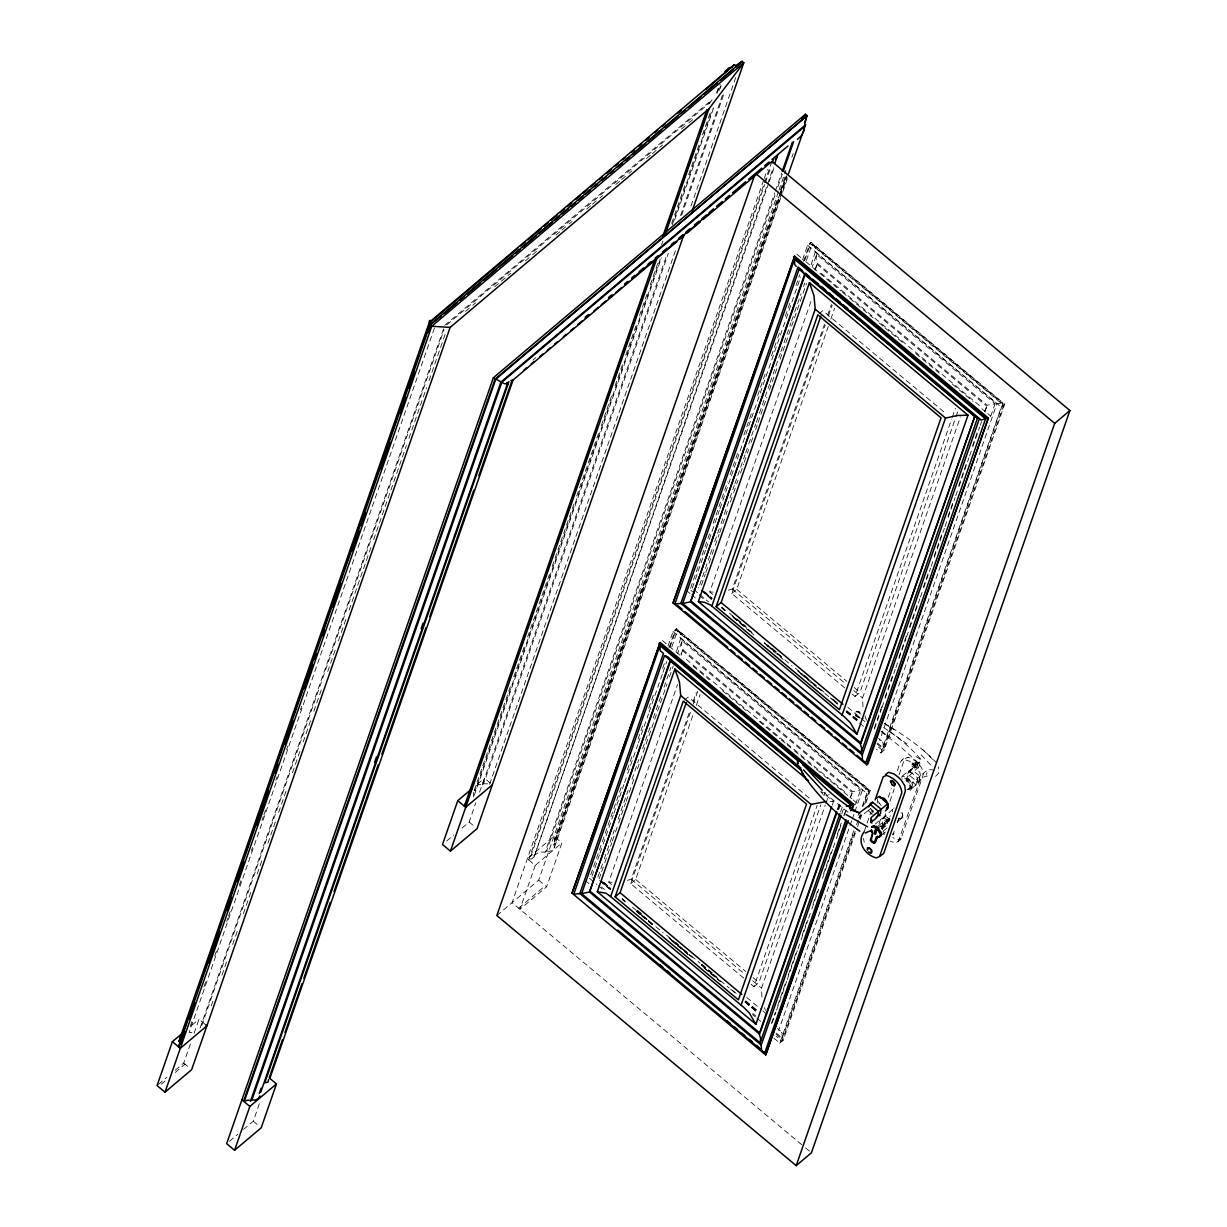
<?xml version="1.0" encoding="UTF-8"?>
<svg xmlns="http://www.w3.org/2000/svg" width="1227" height="1227" viewBox="0 0 1227 1227"><rect width="100%" height="100%" fill="white"/><g stroke="black" fill="none" stroke-linecap="round" stroke-linejoin="round"><path stroke-width="0.75" stroke-dasharray="5 3.75" d="M934.56 770.173L928.64 769.544L926.63 770.602L919.989 776.277L918.701 782.443L915.664 784.697L907.06 777.565L909.008 770.648L911.83 769.559L919.989 776.277L919.606 779.805L917.551 783.424L909.284 790.755M872.136 814.483L868.302 810.556L868.317 807.611M910.235 790.51L911.584 788.424L911.814 783.47L909.913 780.418L903.302 776.077L901.324 777.212M780.295 192.961L554.343 841.783L555.248 843.593L787.243 177.363M859.989 718.194L855.326 715.571L855.526 712.749L856.875 711.123L861.737 712.826M860.909 817.657L858.854 817.596L868.302 810.556L868.685 806.998M910.081 772.274L911.001 769.666L920.741 760.97L919.744 758.792L915.02 756.093M902.428 775.955L907.873 771.507L911.247 772.366L917.612 777.995L917.014 783.7L915.465 785.771M554.343 841.783L554.604 838.593L778.025 196.995M897.443 821.707L902.934 817.044L902.597 812.857M676.598 651.184L681.43 636.138L679.221 631.338L677.442 630.785L671.154 648.868M811.124 264.879L815.955 249.802L813.762 245.017L811.983 244.464L805.679 262.563M776.384 1033.18L782.274 1038.088L782.013 1032.935L777.565 1028.441M877.428 743.01L883.317 747.918L883.057 742.764L878.609 738.271M917.934 779.053L915.664 784.697M473.668 797.09L473.561 792.289M682.043 640.831L681.598 645.157L682.994 649.819L852.704 791.63L860.556 790.004L682.043 640.831L677.657 653.454M816.584 254.51L816.139 258.836L817.519 263.483L987.229 405.293L995.097 403.683L816.584 254.51L812.182 267.149M858.9 717.488L855.326 715.571L855.526 712.749M858.992 717.58L855.94 715.801L856.875 711.123M868.302 810.556L870.955 808.348M881.369 828.455L885.541 823.931A4.08 2.224 49.8 0 1 886.492 821.016L886.354 819.207L876.968 827.136M911.584 788.424L912.612 784.375L906.139 777.933M919.989 776.277L911.814 783.47M720.341 88.375L721.077 85.583M918.716 763.317L917.597 764.436L920.741 760.97L917.888 769.544L918.563 767.166L906.186 778.578M886.354 819.207L888.317 820.832L886.554 824.789L881.661 829.13M926.232 775.081L927.029 772.611M882.167 827.719L883.241 824.575L881.738 821.584L882.075 818.348L884.376 817.734L888.992 820.863M882.504 829.682L884.667 823.363L890.035 818.838M885.695 813.685L882.642 822.55L882.612 825.786L884.023 828.44M889.958 801.277L894.238 788.854M899.115 774.666L904.59 758.715L908.026 757.335C915.526 759.467 923.026 766.292 923.379 774.467L900.679 839.575L895.679 842.964L890.265 841.231M864.023 831.983L866.492 824.866M867.121 823.087L871.446 810.618M190.154 1026.493L192.041 1021.079M204.019 986.692L205.906 981.263M214.725 955.925L216.612 950.511M226.704 921.554L227.961 917.934M228.59 916.124L230.477 910.695M239.296 885.357L241.826 878.133M251.274 850.986L252.532 847.366M261.98 820.219L263.253 816.599M263.882 814.789L266.397 807.565M275.845 780.418L277.103 776.798M286.566 749.651L287.824 746.031M300.431 709.85L301.689 706.231M434.404 328.115L189.111 1032.49L194.832 1032.567M175.308 1070.159L183.728 1063.057L190.446 1043.763M194.111 1033.226L199.004 1019.192L205.615 1024.714M443.514 328.943L200.17 1027.766L202.854 1025.481M201.795 1025.389L444.067 329.695M211.259 1005.91L213.161 1000.48M221.964 975.174L227.01 960.71M232.67 944.453L237.701 929.989M243.375 913.716L251.55 890.219M257.225 873.946L262.256 859.483M267.915 843.225L276.106 819.728M278.621 812.489L286.796 788.992M292.471 772.719L300.646 749.222M303.176 741.998L311.351 718.501M313.867 711.261L322.057 687.764M327.716 671.491L335.907 647.994M338.422 640.77L346.597 617.273M349.128 610.034L371.152 546.767M373.668 539.543L406.398 445.539M408.928 438.315L426.551 387.701M429.067 380.477L446.061 331.658M243.467 1129.469L253.283 1121.187L260.001 1101.877M661.66 244.572L662.933 240.952M716.629 92.884L718.516 87.47M474.189 790.479L511.291 683.93M513.806 676.706L525.125 644.19M527.641 636.966L549.65 573.761M552.165 566.537L574.19 503.315M576.705 496.091L598.715 432.87M601.23 425.646L612.549 393.146M615.064 385.922L623.239 362.44M625.755 355.216L637.074 322.701M639.589 315.477L647.779 291.995M650.295 284.771L658.47 261.305M671.675 223.375L686.138 181.826M688.654 174.602L699.973 142.102M702.488 134.878L710.663 111.396M716.951 93.329L720.096 84.295M660.279 259.066L475.033 791.047L474.328 788.67M672.258 224.694L712.58 108.881M718.884 90.783L720.77 85.353M474.297 795.28L661.399 258.007M674.62 220.032L713.685 107.869M462.134 827.949L469.143 822.029L475.861 802.734M479.527 792.213L484.42 778.179L490.677 783.393M476.153 785.909L479.45 784.36L482.272 784.927L666.675 255.369M680.525 215.615L723.332 92.715M482.272 784.927L483.637 783.777L668.362 253.314M681.614 215.292L724.482 92.178M489.619 784.283L676.537 247.517M691.016 205.952L735.694 77.638M763.623 180.262L512.058 902.658L804.084 1146.662M764.252 178.467L767.412 169.418M771.875 161.458L528.653 859.882L529.926 858.823L764.712 184.571M765.341 182.762L771.016 166.504M529.926 858.823L531.414 859.115L534.098 856.845L773.47 167.133M534.098 856.845L768.623 183.39M769.252 181.581L774.298 167.087M535.263 865.403L519.987 909.268L546.628 886.784L561.905 842.918L553.975 836.293L527.334 858.793L535.263 865.403L561.905 842.918M533.73 855.602L539.435 852.044L545.156 852.121L774.712 192.884M775.341 191.09L781.63 173.022M545.156 852.121L546.628 850.863L775.357 194.035M777.887 186.811L782.289 174.142M496.843 915.511L538.699 880.158L778.317 192.072M778.946 190.262L785.878 170.354M780.541 189.771L785.571 175.308M791.86 157.24L793.133 153.62M780.633 191.657L785.955 176.703M555.156 840.265L786.492 175.921M546.628 850.863L549.451 851.446L552.748 849.897L554.573 847.121L553.868 844.759L786.737 176.028M554.573 847.121L782.059 193.881M782.688 192.072L787.734 177.593M668.009 646.031L673.056 631.568L676.476 628.669L870.188 790.525L865.771 803.194M802.565 259.649L807.581 245.231L811.016 242.348L1004.714 404.204L884.284 750.034L880.863 752.933L876.461 749.252M669.037 647.733L675.341 629.635L869.038 791.492L864.007 805.97M803.593 261.32L809.866 243.314L1003.579 405.171L883.133 751.001L877.274 746.093M590.8 874.728L621.66 786.078M627.334 769.789L632.38 755.326M638.04 739.037L643.086 724.559M648.761 708.286L653.792 693.807M662.626 668.47L664.513 663.04M670.187 646.767L676.476 628.669M690.586 588.178L710.648 530.539M713.163 523.331L727.596 481.904M730.096 474.711L738.255 451.291M743.899 435.079L752.044 411.658M757.703 395.447L765.847 372.042M771.492 355.83L777.136 339.618M777.765 337.808L779.651 332.41M785.295 316.198L790.311 301.781M795.955 285.569L799.728 274.771M804.743 260.354L811.016 242.348M599.389 854.943L591.199 878.44L593.485 877.581M600.018 853.133L602.534 845.909M603.163 844.099L613.239 815.173M613.868 813.363L623.945 784.436M624.574 782.627L627.089 775.403M627.718 773.593L637.795 744.666M638.423 742.856L648.485 713.945M649.114 712.135L662.335 674.175M662.963 672.365L666.752 661.522M692.258 588.27L694.773 581.031M695.402 579.221L705.479 550.279M706.123 548.469L708.639 541.23M709.267 539.42L719.344 510.463M719.973 508.653L800.633 277.026M597.963 876.968L603.638 860.71M604.267 858.9L614.328 830.004M618.101 819.176L628.163 790.265M631.936 779.436L638.853 759.559M642.626 748.731L650.801 725.249M653.316 718.025L661.506 694.543M664.022 687.319L670.939 667.442M699.651 584.988L709.727 556.061M710.356 554.251L712.243 548.822M714.758 541.582L720.433 525.309M721.062 523.5L723.577 516.26M724.206 514.466L734.283 485.524M734.912 483.714L744.988 454.772M745.617 452.962L748.148 445.738M748.777 443.929L755.694 424.036M756.323 422.226L758.853 414.987M759.482 413.177L769.559 384.25M770.188 382.441L780.265 353.499M780.893 351.689L783.409 344.45M784.038 342.64L790.97 322.747M791.599 320.937L794.114 313.713M794.743 311.903L801.047 293.82M803.562 286.581L804.82 282.962M599.159 878.869L601.031 873.471M601.659 871.661L604.175 864.452M604.804 862.642L611.706 842.811M612.334 841.001L614.85 833.793M615.479 831.983L617.994 824.774M618.623 822.964L625.525 803.133M626.153 801.338L628.669 794.114M629.298 792.32L634.942 776.093M637.457 768.869L666.982 684.114M669.482 676.905L673.255 666.077M701.461 585.095L705.234 574.251M705.862 572.457L708.378 565.218M709.007 563.423L711.522 556.199M712.151 554.389L714.666 547.165M715.295 545.355L719.068 534.512M719.697 532.702L722.212 525.478M722.841 523.668L725.356 516.444M725.985 514.65L727.243 511.03M730.402 501.996L732.918 494.772M733.547 492.963L736.062 485.739M736.691 483.929L737.948 480.324M740.464 473.101L743.608 464.067M744.237 462.257L746.752 455.033M747.381 453.223L748.639 449.603M751.154 442.38L753.041 436.965M755.556 429.741L757.442 424.312M758.071 422.517L766.875 397.226M769.406 390.002L777.581 366.505M780.096 359.281L806.522 283.406M680.97 654.068L682.994 649.819L681.108 655.233M814.866 269.557L817.519 263.483L815.004 270.722M611.675 884.59L608.745 882.136L677.549 684.528M712.734 594.42L709.789 591.966L811.43 300.078M627.273 880.342L631.215 879.253L689.988 710.479M693.117 701.507L696.23 692.534M728.317 590.172L732.258 589.083L824.483 324.265M827.611 315.262L831.385 304.449M743.715 978.103L630.724 883.685L690.74 711.323M693.24 704.145L698.869 687.979M844.759 687.933L731.767 593.515L825.25 325.078M828.394 316.075L832.151 305.262M630.724 883.685L635.678 879.498L693.822 712.534M696.322 705.356L700.065 694.574M731.767 593.515L736.721 589.328L828.317 326.305M830.832 319.097L834.59 308.284M751.062 984.223L753.991 986.677L817.136 805.341M852.105 694.053L855.035 696.507L951.646 419.067M952.275 417.272L955.419 408.269M753.991 986.677L758.946 982.505L820.832 804.759M823.961 795.786L825.204 792.197M855.035 696.507L859.989 692.335L955.342 418.499M955.971 416.689L957.858 411.29M761.936 997.03L761.522 988.149L825.296 805.004M825.924 803.21L829.053 794.237M862.995 706.859L862.566 697.979L960.434 416.935M832.213 805.111L833.47 801.522L821.722 791.706M837.243 809.789L839.13 804.36M838.01 809.145L839.897 803.716M838.624 809.851L840.51 804.452M840.541 811.998L843.056 804.789M841.722 813.915L844.237 806.691M771.4 1023.563L775.173 1012.72M777.688 1005.496L785.863 981.999M788.394 974.775L796.568 951.278M802.228 935.02L807.259 920.572M812.934 904.299L817.964 889.851M823.624 873.578L831.799 850.096M837.474 833.823L841.247 822.995M843.762 815.756L846.277 808.532M850.05 797.688L852.704 791.63L850.817 797.044M874.33 727.964L882.52 704.451M885.05 697.212L893.241 673.7M898.9 657.411L907.09 633.899M909.621 626.66L917.796 603.132M923.471 586.859L928.517 572.38M934.176 556.107L942.367 532.579M948.042 516.306L953.088 501.828M958.747 485.539L966.937 462.027M972.612 445.738L977.658 431.275M984.591 411.367L987.229 405.293L985.342 410.723M772.151 1022.919L775.939 1012.076M776.568 1010.266L786.63 981.355M787.259 979.545L797.335 950.634M797.964 948.839L800.479 941.6M801.108 939.805L808.026 919.928M808.654 918.118L811.17 910.894M811.799 909.084L818.716 889.207M822.504 878.363L832.566 849.452M833.194 847.642L835.71 840.418M836.339 838.608L841.998 822.351M844.529 815.111L846.415 809.697M874.468 729.129L881.4 709.237M882.029 707.427L884.544 700.188M885.173 698.378L895.25 669.436M895.879 667.626L898.409 660.387M899.038 658.577L905.971 638.684M906.6 636.874L909.115 629.635M909.744 627.825L919.821 598.883M920.449 597.074L922.98 589.834M923.609 588.024L930.541 568.116M931.17 566.307L933.686 559.083M934.314 557.273L944.391 528.316M945.02 526.506L947.551 519.282M948.18 517.472L955.112 497.564M955.741 495.754L958.256 488.515M958.885 486.705L968.962 457.763M969.591 455.953L972.121 448.714M972.75 446.904L979.667 427.011M980.312 425.202L981.569 421.582M855.541 804.437L860.556 790.004M990.695 416.321L995.097 403.683M851.676 820.802L778.716 1030.327L780.495 1030.879M852.305 819.007L854.191 813.578M854.82 811.783L862.382 790.096L866.968 788.992L868.517 790.433L862.842 806.706M883.317 747.918L1002.98 403.116L996.907 403.775L879.759 740.172L881.538 740.725M773.946 1038.195L779.805 1043.103L854.161 829.605M862.351 806.093L866.753 793.424L870.188 790.525M880.863 752.933L1001.293 407.088L1004.714 404.204M782.274 1038.088L854.038 832.013M856.553 824.789L858.44 819.36M859.069 817.55L860.326 813.93M855.173 831.293L782.09 1041.171L776.231 1036.263M859.59 818.639L860.848 815.019M779.805 1043.103L783.24 1040.205L856.952 828.516M857.581 826.722L859.467 821.292M860.096 819.483L861.998 814.053M871.799 813.716L873.026 810.157M878.961 823.992L881.446 816.875M888.256 797.305L891.354 788.409M897.535 770.633C898.931 765.234 900.986 757.182 908.026 757.335M900.679 839.575L901.109 838.348L897.673 839.835L892.811 837.596M906.814 789.728L909.606 788.93L910.48 786.507L909.207 782.933L906.354 779.682L901.998 778.854M897.182 822.826L898.87 818.194L899.759 818.47A6.426 3.497 49.8 0 0 901.324 818.44L902.658 817.121L902.673 814.881A6.426 3.497 49.8 0 0 901.922 812.872M897.397 822.519L899.253 817.535L902.934 817.044M892.458 834.651A3.436 1.871 49.8 0 0 893.44 834.529L893.977 833.332M910.603 769.406L907.443 773.823M912.443 768.301L910.112 772.013L909.728 775.587L917.888 782.259L924.759 776.538L927.275 776.077M858.041 815.418L859.391 812.78M909.606 788.93L911.063 786.875L909.038 781.354L906.339 778.838L902.934 778.255M709.068 103.835L712.596 99.172M916.891 767.396L917.136 765.541L915.127 762.811A3.313 1.794 49.8 0 0 912.228 763.056L914.33 766.982L916.891 767.396L917.719 765.709L916.554 762.642L912.566 762.396M893.44 834.529L894.161 831.154M892.612 809.375L883.087 817.857L884.667 823.363M898.179 841.875L920.572 778.393L920.051 772.949L916.155 766.89A30.414 16.549 49.8 0 0 909.268 761.139L903.854 759.406L901.354 760.51M908.778 789.621L909.974 787.903L909.698 785.403L905.909 780.203M911.799 764.068L914.437 762.949L916.676 766.016A2.577 1.396 49.8 0 1 914.008 766.215L913.103 765.05A2.577 1.396 49.8 0 1 913.026 762.979M444.772 325.324L711.123 100.415M446.781 324.848L709.866 102.685M465.462 311.443L471.306 306.52M472.763 305.278L475.693 302.824M494.665 286.796L510.723 273.238M525.325 260.906L531.168 255.968M532.625 254.741L538.469 249.802M555.984 235.017L560.356 231.32M561.828 230.078L567.656 225.155M569.113 223.912L572.043 221.458M586.644 209.127L591.015 205.43M592.472 204.188L598.316 199.265M599.773 198.038L602.702 195.568M615.831 184.464L620.218 180.768M621.675 179.541L627.518 174.602M628.976 173.375L631.89 170.906M646.491 158.574L650.877 154.878M652.335 153.651L658.178 148.712M659.635 147.485L662.549 145.016M681.537 128.988L687.365 124.065M688.838 122.823L694.666 117.899M532.963 360.032L535.892 357.563M819.038 313.79L822.75 310.661L946.017 413.652M191.995 1025.112L199.004 1019.192M477.41 784.099L484.42 778.179M158.482 1084.377L166.903 1077.26M446.72 840.97L453.729 835.05M161.212 1084.285L165.415 1080.742M175.231 1072.444L185.047 1064.162M684.513 700.111L688.224 696.982L811.476 799.989M554.604 838.593L555.647 837.688M553.868 844.759L555.248 843.593M229.449 1141.309L237.854 1134.208M518.668 908.164L545.309 885.679M887.781 817.995L889.744 819.621L887.474 824.375L886.968 822.734A4.08 2.224 49.8 0 1 887.919 819.82L887.781 817.995L890.465 815.725M877.09 828.946L886.492 821.016M886.906 820.464L889.59 818.194M880.572 826.829L883.241 824.575M881.599 826.492L888.317 820.832M881.339 827.151L886.707 822.611M882.366 826.584L887.734 822.059M915.066 767.918A2.577 1.396 49.8 0 0 914.084 764.314A2.577 1.396 49.8 0 0 911.738 765.234A2.577 1.396 49.8 0 0 915.066 767.918L916.14 767.013M883.103 831.2L887.136 827.811M881.385 835.234L885.296 831.952M875.188 824.115L882.075 818.348M935.603 776.292L938.67 773.163L938.44 766.829M881.845 828.838L886.032 825.587L885.281 824.958M898.425 818.716L901.922 818.087L901.078 812.795M900.664 819.007L901.968 818.102M883.501 817.136L885.802 816.522L890.419 819.651M884.882 834.084L883.394 834.222M487.61 783.823L483.637 783.777M892.52 834.084L893.21 833.639A2.577 1.396 49.8 0 0 893.333 833.01M908.026 788.854L910.25 788.47M709.789 591.966L713.102 592.12M830.158 801.384L833.47 801.522M608.745 882.136L612.058 882.29M856.078 711.445L859.652 712.166M855.326 715.571L863.854 718.731M884.33 723.409C903.195 734.452 921.477 746.86 936.538 762.857M883.578 727.58C897.612 736.43 911.14 747.979 921.753 760.326M856.768 711.599L861.492 714.405M884.483 723.7L894.084 729.559M881.477 731.553L890.633 737.55M881.17 731.583L901.891 747.949L917.873 762.534L919.054 765.587M884.836 833.01L883.271 831.707M889.253 731.154L907.06 743.899M847.934 812.243L822.059 790.924M813.762 245.017L1002.98 403.116M811.983 244.464L1003.042 404.112M807.581 245.231L1001.293 407.088M815.526 252.225L996.907 403.775M816.768 264.127L986.477 405.938M979.422 405.554L820.848 273.054L822.136 275.799M796.937 254.234L804.268 260.369M805.74 261.596L811.614 266.504M813.072 267.716L840.955 291.014M842.428 292.241L848.286 297.149M849.759 298.376L873.241 317.992M879.115 322.9L883.517 326.581M884.974 327.808L902.581 342.517M915.802 353.56L939.268 373.177M952.474 384.22L973.026 401.382M981.83 408.729L986.232 412.41M987.704 413.637L990.634 416.091M736.721 589.328L846.783 681.292M854.115 687.427L859.989 692.335M732.258 589.083L845.004 683.301M853.777 690.632L862.566 697.979M847.811 707.289L865.418 722.013M703.5 590.939L712.273 598.27M737.151 619.052L745.924 626.399M772.258 648.393L776.645 652.074M804.437 675.295L810.295 680.187M833.7 699.743L838.087 703.408M846.875 710.74L858.578 720.525M704.589 592.38L711.905 598.485M729.467 613.163L745.556 626.614M767.504 644.957L776.292 652.289M777.749 653.516L782.136 657.181M795.311 668.178L811.4 681.629M812.872 682.856L818.716 687.749M820.188 688.976L824.575 692.642M831.891 698.746L837.75 703.638M846.523 710.97L858.225 720.755M701.246 590.064L711.507 598.638M721.767 607.212L726.169 610.893M732.028 615.785L746.691 628.04M748.148 629.252L754.022 634.16M764.283 642.733L776.001 652.534M777.473 653.761L783.332 658.654M784.805 659.881L792.136 666M797.995 670.908L828.777 696.629M830.234 697.856L837.566 703.976M846.369 711.323L859.56 722.35M704.191 592.81L711.507 598.914M721.752 607.472L724.682 609.926M733.455 617.258L739.314 622.15M740.771 623.362L746.63 628.255M748.087 629.482L753.945 634.374M764.176 642.933L775.878 652.703M777.351 653.93L783.194 658.822M797.826 671.046L821.231 690.602M834.406 701.614L837.335 704.053M846.109 711.384L859.283 722.396M711.553 599.604L698.316 587.61M721.798 608.163L724.712 610.617M733.04 617.334L749.59 631.384M751.047 632.611L753.976 635.049M766.86 645.601L783.225 659.497M800.679 673.853L819.789 690.049M846.124 712.059L863.9 726.675M693.715 589.497L698.132 593.193M699.605 594.42L708.424 601.782M699.39 595.54L703.792 599.221M876.952 743.915L884.284 750.034M690.908 590.371L695.31 594.052M687.151 591.077L690.095 593.531M691.553 594.758L695.954 598.439M679.221 631.338L868.44 789.436M677.442 630.785L868.517 790.433M673.056 631.568L866.753 793.424M681 638.546L862.382 790.096M682.227 650.463L851.937 792.274M686.307 659.39L844.882 791.89M662.396 640.555L680.003 655.279M693.209 666.307L709.359 679.804M722.565 690.832L746.047 710.448M759.252 721.491L779.789 738.654M781.262 739.881L785.663 743.562M787.136 744.789L792.995 749.697M794.467 750.924L815.019 768.087M816.476 769.314L822.351 774.222M823.823 775.449L851.707 798.746M853.164 799.973L856.109 802.427M635.678 879.498L745.725 971.462M753.071 977.597L758.946 982.505M631.215 879.253L743.945 973.456M752.734 980.802L761.522 988.149M746.752 997.459L761.446 1009.729M762.903 1010.956L767.32 1014.637M603.914 882.336L609.758 887.213M637.565 910.449L641.951 914.115M675.602 942.229L678.531 944.683M701.936 964.238L715.096 975.235M745.817 1000.91L757.534 1010.695M602.074 881.323L610.862 888.655M637.196 910.664L645.969 917.995M666.46 935.112L682.565 948.563M684.022 949.79L689.881 954.683M691.338 955.91L700.111 963.241M701.583 964.468L711.829 973.026M713.286 974.238L717.672 977.919M732.304 990.143L736.691 993.809M745.479 1001.14L757.182 1010.925M603.132 882.688L610.463 888.808M622.196 898.609L625.126 901.047M632.457 907.182L647.104 919.422M648.577 920.649L654.436 925.557M655.908 926.768L663.24 932.903M669.098 937.796L691.077 956.17M701.338 964.744L711.599 973.318M713.071 974.545L718.93 979.437M720.402 980.664L729.191 988.011M730.663 989.238L736.522 994.146M745.31 1001.493L757.044 1011.293M603.147 882.98L610.463 889.084M622.166 898.87L625.095 901.308M636.798 911.094L647.043 919.652M648.5 920.863L654.359 925.756M668.991 937.98L692.396 957.551M701.169 964.882L720.188 980.772M745.065 1001.554L758.225 1012.551M599.65 880.48L609.942 889.069M636.414 911.186L646.706 919.79M648.178 921.017L652.58 924.698M670.233 939.453L676.108 944.361M677.58 945.588L687.872 954.192M704.037 967.704L720.218 981.217M745.203 1002.106L756.967 1011.922M600.264 881.216L610.509 889.774M622.212 899.56L625.126 901.998M636.828 911.784L639.758 914.222M641.215 915.449L647.074 920.327M648.531 921.554L654.39 926.446M671.936 941.109L676.322 944.775M677.795 946.002L690.954 956.999M704.114 967.996L720.203 981.447M745.08 1002.229L758.24 1013.226M601.491 887.044L604.436 889.498M752.872 1013.533L755.817 1015.987M589.527 878.348L596.874 884.483M598.331 885.71L602.733 889.391M752.412 1014.453L755.357 1016.907M756.829 1018.134L761.231 1021.815M775.893 1034.07L783.24 1040.205M586.107 881.247L589.037 883.701M469.143 822.029L474.435 826.446M538.699 880.158L546.628 886.784M805.556 1147.889L811.415 1152.797M183.728 1063.057L189.004 1067.475M253.283 1121.187L258.56 1125.588M922.903 749.758L933.839 760.464M870.403 808.516L874.253 812.443M921.155 754.774L932.689 767.289M820.74 791.66L823.225 794.482M881.262 805.587L877.704 800.878L879.284 803.608M864.974 715.924L866.507 720.295M764.436 1007.551L765.449 1010.465M864.253 842.274L863.471 838.44M892.443 809.989L892.52 811.737M877.566 799.114L877.581 802.857M893.747 808.24A6.426 3.497 49.8 0 1 894.13 807.995"/><path stroke-width="1.5" d="M880.127 797.964L880.296 797.182L884.207 798.516L886.385 800.74L888.271 806.231L887.075 807.933M885.388 810.94L887.627 808.654L887.949 803.639L879.299 796.338L876.661 798.041M800.602 269.618L799.068 269.296L682.687 603.485L861.216 752.657L977.658 417.563M887.627 808.654L887.949 803.639L882.228 798.117M797.32 761.89L798.025 763.961L797.657 760.771L799.605 759.866C816.246 780.633 836.124 800.234 859.283 813.087M659.942 645.571L660.203 650.739L663.5 653.331L579.834 893.563L573.776 894.222L659.942 645.571L798.087 761.016M850.679 310.998L979.407 418.56L862.259 754.942L862.504 760.111L865.802 762.703L985.542 418.898L794.482 259.25L794.728 264.403L796.246 266.443M841.093 815.725L761.215 1045.113L761.461 1050.281L762.979 1052.321L764.758 1052.873L845.97 819.682M760.157 1042.827L760.602 1038.502L759.222 1033.84L589.512 892.029L581.644 893.655L760.157 1042.827L839.912 813.808M861.216 752.657L861.661 748.332L860.265 743.685L690.556 601.874L682.687 603.485M870.802 821.891L871.584 819.437M864.023 831.983C856.001 842.443 865.618 855.204 876.277 857.903L879.575 856.523L901.814 792.688C901.431 784.436 894.008 777.995 886.63 775.403L883.195 776.783L875.158 799.927M182.179 1033.41L172.363 1041.692L157.087 1085.558L165.016 1092.183L191.642 1069.683L450.14 327.394L708.93 108.866L743.792 62.746L742.105 61.35L430.048 324.864L178.605 1046.907L179.909 1042.812L179.019 1041.002L429.312 322.272L733.93 65.031L736.292 65.2L742.105 61.35M179.019 1041.002L180.4 1039.852L191.09 1009.131M198.651 987.428L215.645 938.64M216.903 935.02L221.305 922.367M226.964 906.109L240.185 868.149M245.231 853.685L263.483 801.277M264.741 797.657L267.885 788.624M274.802 768.746L288.023 730.786M293.054 716.323L314.465 654.881M322.64 631.384L337.118 589.819M340.891 578.975L361.658 519.328M370.477 494.021L384.956 452.456M388.729 441.613L396.904 418.116M398.79 412.686L409.496 381.965M418.3 356.658L430.263 322.318L517.763 248.437M180.292 1044.208L184.694 1031.57M189.111 1018.916L194.771 1002.643M208.621 962.888L219.311 932.167M226.872 910.48L231.274 897.827M236.934 881.553L243.866 861.676M256.443 825.526L268.406 791.2M274.695 773.117L277.839 764.084M284.771 744.206L292.946 720.709M304.281 688.178L312.456 664.681M314.342 659.267L316.244 653.838M322.532 635.77L324.419 630.341M332.594 606.844L340.784 583.362M352.118 550.831L359.036 530.938M360.922 525.524L365.324 512.871M380.431 469.496L389.879 442.395M399.941 413.468L405.6 397.211M408.76 388.177L414.419 371.904M428.269 332.149L430.156 326.719M165.016 1092.183L431.72 326.275L743.792 62.746L692.12 211.136M804.575 122.884L807.09 115.645L805.418 114.249L493.361 377.778L226.642 1143.671L234.572 1150.297L261.213 1127.797L276.474 1083.932L269.863 1078.41L513.085 379.987L676.844 241.719M244.648 1100.328L495.769 379.22L807.09 115.645L495.033 379.174L243.59 1101.217L248.468 1100.098L250.615 1100.834L251.995 1099.668L501.858 382.149L803.731 127.225L805.541 124.847L804.651 123.697L806.292 118.697L805.71 117.485M250.615 1100.834L500.907 382.088L805.541 124.847L788.516 173.728M234.572 1150.297L249.848 1106.432L276.474 1083.932M259.234 1093.564L261.121 1088.134M374.542 762.442L376.428 757.013M421.168 628.531L423.054 623.117M260.707 1092.321L507.886 382.517L506.858 382.456L507.901 383.882L504.358 383.668L493.361 377.778M508.944 381.582L264.802 1082.705L268.007 1082.183L268.606 1079.484M269.234 1077.674L282.455 1039.714M284.971 1032.49L301.965 983.686M303.851 978.256L330.293 902.336M334.066 891.492L378.131 764.958M381.904 754.114L425.968 627.58M429.741 616.736L473.806 490.202M478.852 475.739L511.582 381.75M471.797 788.823L457.778 800.664L442.502 844.529L450.432 851.155L477.073 828.654L683.914 234.664M654.052 261.566L464.389 806.185L465.662 805.127L465.294 803.869M662.871 236.228L706.982 109.571M466.291 803.317L476.996 772.581M479.512 765.357L502.165 700.28M509.098 680.387L524.834 635.203M527.349 627.979L550.018 562.902M556.935 543.009L573.929 494.205M575.187 490.601L597.227 427.333M604.773 405.631L621.767 356.827M623.025 353.207L631.215 329.71M633.101 324.296L646.322 286.336M652.611 268.253L654.497 262.839M663.945 235.722L669.62 219.449M670.878 215.829L679.052 192.332M680.939 186.918L694.16 148.958M699.191 134.495L706.123 114.602M450.432 851.155L656.629 259.05M666.077 231.903L708.93 108.866M754.697 175.032L496.843 915.511L796.2 1165.65L811.415 1152.797L1069.913 410.508L772.028 161.596M772.274 162.884L773.531 159.265M774.728 163.528L777.887 154.479M782.259 171.213L792.335 142.317M783.547 170.522L793.639 141.565M848.148 820.633L765.725 1054.99L572.027 893.133L660.111 642.488L853.823 804.345L851.921 809.774M673.071 602.963L794.651 256.167L988.348 418.024L867.918 763.854L866.783 764.82L673.071 602.963L747.611 391.26M651.92 666.016L572.027 893.133M653.178 662.396L660.111 642.488M748.853 387.655L794.651 256.167M794.482 259.25L674.819 604.052L680.878 603.393L798.025 266.995L802.412 270.661M581.644 893.655L664.543 655.617L800.617 769.329M668.96 658.638L670.049 660.74L589.512 892.029L670.816 660.095M802.136 270.661L804.59 274.419L690.556 601.874L805.341 273.774L855.096 315.339M831.584 806.921L755.893 1024.284L597.334 891.784L674.896 669.022L808.501 780.663M698.378 601.613L809.437 282.701L967.996 415.201L856.937 734.114L698.378 601.613L704.513 602.288L710.648 605.095L844.897 717.289L850.342 722.764L856.937 734.114M755.893 1024.284L749.298 1012.935L743.853 1007.444L610.663 896.615L680.694 695.525L679.467 682.074L674.896 669.022M711.706 606.445L815.219 309.189L813.992 295.753L809.437 282.701M615.126 896.86L683.27 701.154L806.538 804.16L738.393 999.852L615.126 896.86L620.064 892.673L686.338 702.365M716.169 606.69L817.811 314.833L941.063 417.84L839.437 709.681L716.169 606.69L721.123 602.503L820.863 316.06M740.97 1005.496L811.001 804.406L826.584 801.492M842.013 715.326L945.526 418.085L957.336 415.524L967.996 415.201M836.615 811.584L759.222 1033.84L759.973 1033.195L590.264 891.385M760.602 1031.401L836.124 814.559M861.032 743.041L975.051 415.585L860.265 743.685L861.032 743.041L691.322 601.23M849.744 808.838L851.001 805.219L802.504 764.697M765.725 1054.99L847.013 821.599M850.786 810.74L853.823 804.345M866.783 764.82L988.348 418.024M796.2 1165.65L1054.699 423.361L1069.913 410.508M851.063 810.096L859.391 812.78L870.403 804.529L878.425 811.369L878.011 814.927L875.894 818.547L870.848 822.213M873.271 842.136L875.342 842.412L877.765 836.154L874.682 842.964L872.274 842.182M886.4 808.608L887.228 806.998M885.419 774.59L888.624 772.274L894.054 773.992A30.414 16.549 49.8 0 1 900.925 779.743L904.836 785.801L905.342 791.246L883.67 853.486L880.449 855.817M871.783 827.427L874.13 825.633M259.94 1095.926L258.099 1098.702L254.817 1100.251L251.995 1099.668M870.817 804.743L872.55 802.213L880.894 809.007L880.603 813.409L876.323 817.366M868.685 806.998L870.326 803.409L872.55 802.213M705.893 89.571L733.93 65.031M802.044 118.712L805.418 114.249M871.461 852.013L870.771 852.458A2.577 1.396 49.8 0 1 870.066 852.336M724.912 71.58L728.991 67.761L732.136 67.408M775.188 159.081L777.335 157.071M797.412 139.403L801.492 135.584L804.114 130.537L803.731 127.225M520.677 245.967L525.064 242.271M527.978 239.817L541.092 228.728M544.021 226.274L548.392 222.578M551.306 220.108L557.135 215.185M560.064 212.716L564.435 209.019M567.349 206.565L571.721 202.869M576.092 199.173L580.478 195.476M583.392 193.022L587.764 189.326M590.678 186.857L595.049 183.16M599.436 179.464L602.35 177.01M606.721 173.314L611.092 169.617M615.479 165.921L618.393 163.467M622.764 159.771L625.678 157.301M631.522 152.378L634.436 149.909M638.807 146.212L641.721 143.758M646.092 140.062L649.022 137.593M654.85 132.669L657.764 130.215M662.135 126.519L665.049 124.05M678.178 112.976L681.092 110.507M450.14 327.394L431.72 326.275L430.048 324.864L441.014 316.275M443.944 313.805L457.104 302.686M460.018 300.216L464.404 296.52M467.334 294.051L480.493 282.946M483.407 280.477L496.567 269.357M499.496 266.888L512.656 255.783M515.585 253.314L519.957 249.602M522.886 247.133L536.046 236.029M538.975 233.559L552.135 222.44M555.049 219.97L559.435 216.274M562.365 213.805L568.208 208.866M571.138 206.397L575.524 202.685M578.438 200.216L582.825 196.519M585.754 194.05L590.141 190.338M594.528 186.642L597.457 184.173M601.843 180.461L606.23 176.765M610.617 173.053L613.531 170.584M617.917 166.887L622.304 163.176M625.233 160.706L629.62 157.01M632.534 154.541L645.693 143.436M648.623 140.967L661.782 129.847M664.697 127.378L677.856 116.274M680.786 113.804L685.172 110.093M688.102 107.623L701.261 96.519M704.175 94.05L717.335 82.93M720.264 80.461L733.424 69.356M736.338 66.887L740.725 63.175M585.202 317.226L588.116 314.772M608.531 297.517L611.46 295.063M624.574 283.974L627.503 281.504M631.874 277.808L634.788 275.354M639.175 271.658L643.546 267.961M647.917 264.265L650.831 261.796M655.218 258.099L658.132 255.645M662.503 251.949L666.89 248.253M671.261 244.556L674.175 242.087M678.546 238.391L682.933 234.71M685.847 232.24L690.218 228.544M694.605 224.848L698.976 221.151M701.89 218.697L706.261 215.001M709.191 212.532L713.562 208.835M716.476 206.366L722.32 201.443M725.234 198.989L729.605 195.292M732.519 192.823L745.648 181.734M748.562 179.28L761.691 168.191M764.62 165.722L768.992 162.025M771.906 159.571L787.949 146.013M523.883 370.079L526.812 367.609M531.184 363.913L534.113 361.444M539.941 356.52L542.871 354.051M547.242 350.355L550.171 347.885M554.543 344.189L557.472 341.719M563.3 336.796L566.23 334.327M570.601 330.63L573.53 328.161M577.902 324.465L582.288 320.768M585.202 318.299L589.589 314.603M593.96 310.906L598.347 307.21M601.261 304.741L605.647 301.044M608.561 298.575L612.948 294.879M615.862 292.409L621.706 287.471M624.62 285.017L629.006 281.32M631.92 278.851L712.212 211.044M679.758 239.25L684.145 235.538M687.074 233.069L700.234 221.964M703.148 219.495L771.875 161.458M492.349 784.789L465.708 807.289L457.778 800.664M887.949 803.639L871.737 816.952L870.848 818.332L871.845 823.118M871.753 830.234L865.296 833.01M880.004 836.446L881.262 835.526L881.385 832.289M884.207 798.516L886.431 802.167M430.278 320.385L429.235 320.891L430.263 322.318L429.312 322.272L430.784 324.91M800.648 761.139L799.605 759.866L797.657 760.771M985.542 418.898L980.94 420.017L979.407 418.56M851.001 805.219L846.415 806.338M894.008 786.124L895.342 783.961L893.317 781.231A3.313 1.794 49.8 0 0 890.419 781.476L892.52 785.387M878.977 815.679L880.127 815.602M513.085 379.987L510.892 380.569M597.334 891.784L605.954 893.164L610.663 896.615M873.133 826.707L877.811 829.283L880.419 834.406L880.081 836.339L878.379 837.335L876.385 836.829L873.915 843.486L870.342 840.188L872.535 833.624L870.986 830.725M892.121 781.154L894.912 784.375A2.577 1.396 49.8 0 1 893.762 785.433M877.136 836.538L878.026 836.814A6.426 3.497 49.8 0 0 879.59 836.799L880.925 835.48L880.94 833.24A6.426 3.497 49.8 0 0 878.839 829.253L876.231 826.998A6.426 3.497 49.8 0 0 871.737 826.875M977.091 416.858L974.299 416.229L804.59 274.419M846.124 814.605L867.474 826.753M666.077 655.954L667.595 656.997M876.201 826.17L878.808 828.118M859.851 831.262C837.289 815.157 816.875 795.403 801.584 772.212M756.798 174.449L1054.699 423.361M793.501 257.133L987.214 418.99M805.341 273.115L809.728 276.781M812.657 279.219L818.501 284.112M821.43 286.551L825.817 290.232M828.746 292.67L833.133 296.336M836.062 298.774L840.449 302.44M843.363 304.894L847.765 308.56M799.068 269.296L977.597 418.453M815.219 309.189L945.526 418.085M721.123 602.503L842.918 704.283M680.878 603.393L862.259 754.942M677.687 605.509L682.089 609.19M685.034 611.659L727.657 647.273M730.602 649.727L735.004 653.408M737.948 655.862L742.35 659.543M745.295 662.013L749.697 665.694M752.642 668.148L757.044 671.829M759.988 674.283L764.406 677.964M767.335 680.433L771.752 684.114M774.682 686.568L779.099 690.249M782.028 692.703L786.446 696.384M789.39 698.853L793.792 702.534M796.737 704.988L801.139 708.669M804.084 711.123L808.486 714.82M811.43 717.274L815.832 720.955M820.249 724.636L824.651 728.317M827.596 730.771L831.998 734.467M834.943 736.921L839.36 740.602M842.289 743.056L846.707 746.737M849.636 749.206L854.053 752.887M856.983 755.341L861.4 759.022M658.976 643.454L852.673 805.311M667.887 656.997L800.986 768.225M670.049 660.74L801.722 770.771M680.694 695.525L811.001 804.406M620.064 892.673L741.875 994.453M579.834 893.563L761.215 1045.113M659.743 964.514L662.687 966.968M667.089 970.649L670.019 973.103M727.243 1020.925L730.188 1023.364M734.59 1027.045L737.519 1029.499M741.921 1033.18L744.866 1035.634M749.268 1039.315L752.197 1041.769M756.599 1045.45L759.528 1047.889M617.794 930.066L764.758 1052.873M205.615 1024.714L206.918 1025.818L180.292 1048.318L172.363 1041.692M241.918 1099.806L249.848 1106.432M882.504 798.976L885.204 801.492M822.197 790.28L803.409 769.835M798.486 765.679L806.369 779.636M799.605 759.866L800.633 762.013M871.293 839.391L871.952 840.848M179.694 1037.475L180.4 1039.852M867.734 849.774L867.934 848.348A2.577 1.396 49.8 0 1 869.928 848.685L870.955 849.744A2.577 1.396 49.8 0 1 871.584 851.385M867.244 849.943L867.428 847.811L869.483 847.918L871.645 850.142L871.63 852.934A3.436 1.871 49.8 0 1 868.471 851.783M893.026 785.157A2.577 1.396 49.8 0 1 892.259 784.59M891.001 781.86A2.577 1.396 49.8 0 1 891.262 781.338M872.014 831.507A6.426 3.497 49.8 0 0 872.274 831.998L872.903 832.995L871.032 840.587A2.439 1.319 49.8 0 0 871.645 841.553M871.783 831.016A6.426 3.497 49.8 0 1 871.431 829.973M875.986 831.676L875.817 833.839L874.851 834.268L874.805 832.995A4.08 2.224 49.8 0 1 875.756 830.081L875.618 828.271L877.581 829.897L875.986 831.676"/></g></svg>
